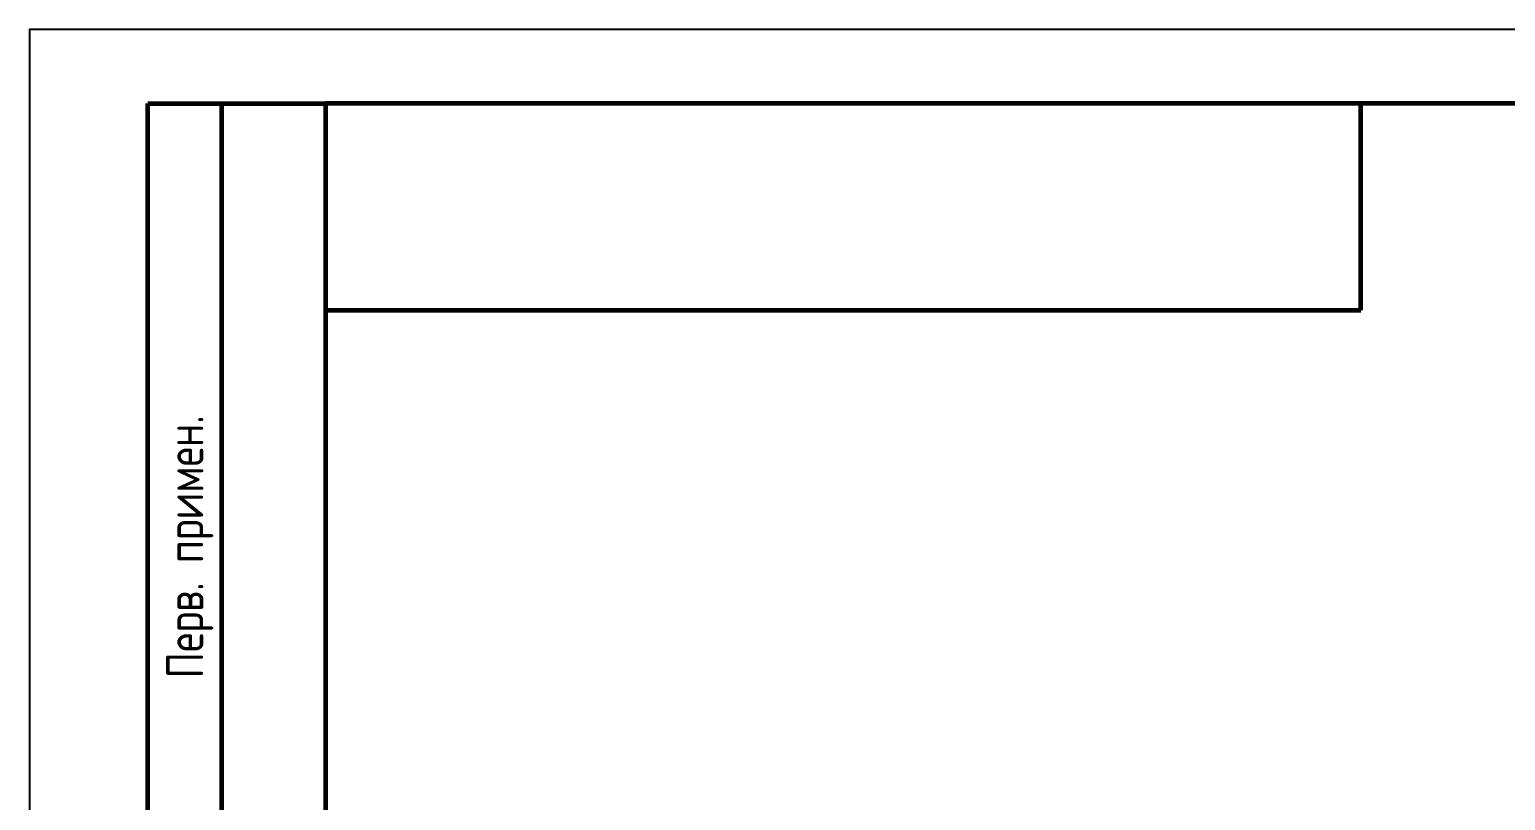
# Model space of a CAD drawing. Header units: millimetres. Extents: x -258526 to -95372, y 16759 to 83244.
# Drawn here: x -127900.4 to -127800.6, y 41536.4 to 41588.6 of the extents above; entities that cross this region are included whole.
import ezdxf
from ezdxf.enums import TextEntityAlignment as Align

# ---------------------------------------------------------------- set-up
doc = ezdxf.new("R2010")
doc.units = ezdxf.units.MM
doc.header["$LTSCALE"] = 0.5
for name, color, linetype, lineweight in [('я', 220, 'Continuous', 30), ('я1', 210, 'Continuous', 25), ('я2', 220, 'Continuous', 25)]:
    doc.layers.add(name, color=color, linetype=linetype, lineweight=lineweight)
doc.styles.add('ГОСТ 2.304', font='cs_gost2304.shx')

msp = doc.modelspace()

# ---------------------------------------------------------------- linework, layer by layer
at = {"layer": 'я', "color": 7, "lineweight": 60}
for p, q in [((-127892.3803, 41463.585), (-127892.3803, 41583.585)), ((-127892.3803, 41583.585), (-127880.3803, 41583.585)), ((-127887.3803, 41463.585), (-127887.3803, 41583.585)), ((-127880.3803, 41583.585), (-127880.3803, 41463.585)), ((-127880.3803, 41583.585), (-127880.3803, 41569.585)), ((-127810.3803, 41583.585), (-127880.3803, 41583.585)), ((-127810.3803, 41569.585), (-127810.3803, 41583.585)), ((-127880.3803, 41569.585), (-127810.3803, 41569.585))]:
    msp.add_line(p, q, dxfattribs=at)
msp.add_lwpolyline([(-127880.3803, 41296.585), (-127485.3803, 41296.585), (-127485.3803, 41583.585), (-127880.3803, 41583.585), (-127880.3803, 41296.585)], dxfattribs=at)
at = {"layer": 'я1', "color": 7}
msp.add_lwpolyline([(-127900.3803, 41291.585), (-127480.3803, 41291.585), (-127480.3803, 41588.585), (-127900.3803, 41588.585), (-127900.3803, 41291.585)], dxfattribs=at)

# ---------------------------------------------------------------- texts
at = {"layer": 'я2', "color": 7, "style": 'ГОСТ 2.304'}
msp.add_text('Перв. примен.', height=2.5, rotation=90, dxfattribs=at).set_placement((-127889.8803, 41553.585), align=Align.MIDDLE_CENTER)

doc.saveas('drawing.dxf')
